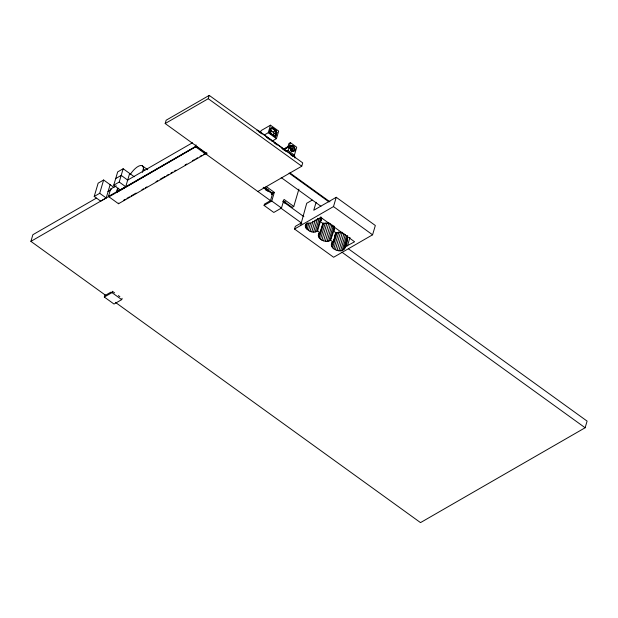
<?xml version="1.0" encoding="UTF-8"?>
<svg xmlns="http://www.w3.org/2000/svg" width="618" height="618" viewBox="0 0 618 618"><rect width="100%" height="100%" fill="white"/><g stroke="black" fill="none" stroke-linecap="round" stroke-linejoin="round"><path stroke-width="0.93" d="M291.866 148.814C289 148.938 293.882 150.151 290.908 148.583M347.501 239.081C347.115 244.844 344.357 253.21 337.065 250.36C333.72 249.602 329.819 246.265 331.912 242.565M344.821 248.119L347.617 237.691L347.192 236.509M291.82 149.772L291.534 148.598M294.94 150.298C295.381 148.135 293.712 145.284 291.302 145.539L290.522 145.948C288.961 148.073 291.039 151.804 293.689 151.518L294.94 150.298L292.708 151.588M291.82 149.301L291.642 149.873M142.379 172.368L143.43 168.482A12.221 4.859 -54.1 0 0 138.865 166.049A12.221 4.859 -54.1 0 0 130.274 174.469M332.391 225.137L334.601 228.552L330.615 240.271C326.018 243.446 315.86 239.251 318.942 232.878M321.793 218.757L320.34 221.553L317.582 230.862C310.769 236.462 297.922 222.681 311.155 222.974L320.827 217.397L354.593 241.769L344.859 246.991M321.267 220.526L321.375 218.293L320.742 217.119M106.002 295.582L30.9 241.368L32.87 234.716L96.377 198.123M110.128 184.689L106.196 197.976L100.703 201.144L94.214 196.454L98.146 183.16L103.639 180L113.944 187.439M94.214 196.454L99.699 193.295L103.639 180M129.656 173.434L125.717 186.729L120.232 189.888L113.735 185.207L117.675 171.912L123.16 168.745L134.23 176.74M113.735 185.207L119.22 182.04L123.16 168.745M122.101 298.301L121.707 299.63L114.029 304.056L104.303 297.042L105.075 294.446M104.303 297.042L111.989 292.615L112.383 291.287L114.624 292.901M206.767 152.607L206.273 154.276L207.1 153.797L165.176 123.53L166.157 120.209L209.232 95.388L302.743 162.889L301.754 166.211L257.861 191.503M165.176 123.53L208.251 98.71L209.232 95.388M196.014 144.844L195.52 146.505L116.972 191.765M257.057 130.916L257.258 130.228L258.092 130.39L295.134 157.134L294.979 157.899M260.472 132.406L261.182 130.545L270.491 125.184L278.679 131.093L276.447 138.625L271.796 141.306M264.38 134.948L268.258 132.715L270.491 125.184M271.472 134.392L269.185 132.746L270.197 129.34M269.602 132.507L270.862 128.25L272.476 127.787L276.122 130.421L276.941 132.646L275.682 136.902L269.602 132.507L269.185 132.746M270.499 133.418L271.294 130.73L274.083 132.739L273.287 135.427M275.025 136.586L276.153 132.8L275.419 130.823L272.175 128.474L270.738 128.892L269.618 132.677L274.253 136.03M275.273 137.134L276.532 132.878L275.713 130.661L272.067 128.026L270.452 128.49L270.862 128.25M298.896 189.147L293.782 206.427L284.041 199.398L281.484 208.034L273.797 212.461L264.079 205.446L264.465 204.118L270.506 200.634L272.947 192.391M264.079 205.446L271.758 201.02L274.315 192.376L266.072 186.427M286.474 151.456L288.042 150.56L290.383 142.665L296.725 147.246L294.392 155.141L292.824 156.045M294.933 157.814L295.134 157.134M316.115 202.271L313.751 210.251L336.246 197.289L375.335 225.5L372.577 234.809L333.62 257.258L294.531 229.039L295.319 226.381L301.352 222.905M300.564 225.562L306.713 203.283L312.198 200.116M305.199 226.049L305.732 224.241M305.377 227.215L306.451 223.6M306.01 228.39L307.617 222.967M307.053 229.502L308.93 223.168M308.428 230.468L310.576 223.229M310.051 231.225L312.994 221.283M311.804 231.719L315.28 219.969M313.565 231.928L317.582 218.363M315.226 231.82L319.243 218.262M316.671 231.418L320.951 216.949M320.541 221.429L321.592 217.884M318.255 235.79L319.058 233.079M318.564 236.964L319.9 232.445M318.409 234.685L320.024 232.978L322.704 223.94M320.024 232.978L323.114 223.554L327.501 223.113L330.939 224.226M319.321 238.131L323.871 222.766M320.464 239.205L325.284 222.936M321.916 240.124L327.007 222.944M294.531 229.039L333.488 206.59L336.246 197.289M323.585 240.811L328.938 222.735M325.354 241.229L330.445 224.056M327.1 241.344L331.92 225.076M328.714 241.159L333.264 225.786M330.066 240.672L334.353 226.203M333.844 230.614L334.632 227.957M331.341 245.5L332.407 241.561M331.372 244.373L332.793 242.565L333.596 239.854M334.662 236.238L335.466 233.527M331.758 246.682L335.512 234.021M332.793 242.565L333.419 242.295L336.177 232.986L340.109 232.476L343.593 233.449M332.615 247.826L337.165 232.461M333.844 248.869L338.934 231.696M335.365 249.734L340.719 231.657M337.065 250.36L342.426 232.283M338.842 250.707L343.932 233.534M340.564 250.746L345.385 234.477M342.125 250.483L346.404 236.022M343.407 249.927L347.687 235.466M344.326 249.124L347.54 238.278M347.463 245.887L349.966 237.42M115.396 302.356L420.51 522.612L585.13 427.756L587.1 421.105L348.482 248.861M108.444 196.454L116.47 191.85L117.026 192.252L196.2 146.42L205.57 153.21L205.369 153.874L118.494 203.739L108.444 196.454L110.653 189.038L116.269 185.809M116.47 191.85L117.497 188.413M117.026 192.252L118.231 188.204M118.494 203.739L118.695 203.075M291.727 149.301L291.418 149.865M109 196.856L196.2 146.42M291.495 148.722L291.433 149.525L291.951 149.17M291.619 149.247L291.194 149.757M291.534 149.162L290.993 149.556M108.073 191.379L110.583 189.935M127.293 180.309L192.476 142.75M30.9 241.368L109.448 196.099M272.067 128.026L272.476 127.787M270.584 129.394L272.175 128.474M269.649 131.673L271.294 130.73M273.04 132.19L275.419 130.823M275.713 130.661L276.122 130.421M273.766 134.168L276.153 132.8M276.532 132.878L276.941 132.646M290.383 142.665L288.915 143.507L287.749 147.455L283.762 149.749M283.114 149.417L288.691 146.203M285.222 148.598L288.405 146.767M289.811 146.396L291.302 145.539M289.27 147.262L292.252 145.539M289.51 148.166L293.241 146.018M290.383 149.031L294.106 146.883M290.406 150.228L291.951 149.332L291.735 148.799M290.993 150.159L294.724 148.011M291.302 151.356L295.033 149.208M265.029 188.953L266.567 188.065M265.678 189.904L267.215 189.023M266.729 190.506L268.266 189.618M271.572 193.959L272.121 193.643M274.315 192.376L272.669 193.326L264.427 187.378M271.379 194.624L272.476 193.99M106.342 294.763L110.869 292.152M283.67 202.634L285.207 201.754M284.234 203.013L285.763 202.125M293.782 206.427L292.136 207.378L283.144 200.881M115.705 178.556L121.19 175.396L127.687 180.085M108.158 191.333L110.637 189.904M123.677 200.217L125.33 199.259M126.991 198.308L129.486 196.879M131.147 195.929L136.122 193.071M141.931 189.734L143.592 188.784M145.253 187.826L146.914 186.875M156.045 181.638L157.706 180.68M160.193 179.251L165.176 176.393M166.837 175.442L168.498 174.492M170.985 173.063L172.646 172.105M174.307 171.155L175.968 170.205M185.099 164.96L186.76 164.009M192.569 160.672L194.23 159.722M195.891 158.772L197.551 157.814M200.039 156.385L201.7 155.435M203.361 154.477L205.57 153.21M290.854 149.301L291.464 149.038M290.777 149.023L291.433 148.915M290.8 148.776L291.441 148.807M291.093 148.49L291.673 148.675M116.663 191.209L117.35 191.673M268.258 132.715L276.447 138.625M288.042 150.56L294.392 155.141M258.656 131.634L261.746 133.859M266.373 137.204L270.236 139.992M274.091 142.773L277.181 145.006M281.808 148.343L286.443 151.688M290.298 154.477L292.615 156.145M208.251 98.71L301.754 166.211M290.043 173.009L329.927 201.8M289.062 173.11L328.946 201.901M333.488 206.59L372.577 234.809M281.221 177.598L320.927 206.257M320.34 221.553L323.114 223.554M333.372 230.962L336.177 232.986M263.206 187.3L272.592 194.075M282.766 201.422L303.886 216.663M265.755 189.757L267.934 191.333M317.582 230.862L320.356 232.862M330.615 240.271L333.419 242.295M271.758 201.02L281.484 208.034M204.906 153.287L270.622 200.726M280.796 208.065L301.916 223.314M341.816 252.113L585.13 427.756M119.22 182.04L125.717 186.729M99.699 193.295L106.196 197.976M118.362 295.605L119.861 296.686M111.989 292.615L121.707 299.63M195.875 146.999L205.369 153.874M142.333 165.833L147.725 169.741M143.345 169.131L144.836 170.213M110.653 189.038L111.302 189.502"/></g></svg>
